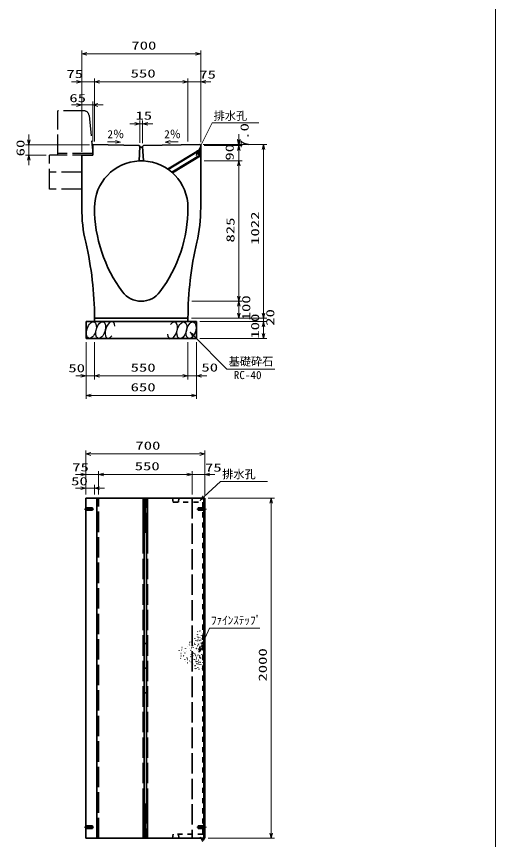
# Model space of a CAD drawing. Units: millimetres on the paper. Extents: x 15 to 1219, y 6 to 859.
# Drawn here: x 1077.7 to 1218.6, y 360.9 to 602.8 of the extents above; entities that cross this region are included whole.
import ezdxf
from ezdxf.enums import TextEntityAlignment as Align

# ---------------------------------------------------------------- set-up
doc = ezdxf.new("R2010")
doc.units = ezdxf.units.MM
for name, pattern in [('DASHED', [7.5, 6, -1.5]), ('USER1', [18.5, 12, -1.5, 3.5, -1.5]), ('USER2', [3, 1.5, -1.5])]:
    doc.linetypes.add(name, pattern=pattern)
for name, color, linetype, lineweight in [('D-BMK（構造物基準線）', 2, 'USER1', 18), ('D-STR-DIM（寸法）', 7, 'Continuous', 13), ('D-STR-HTXT(基礎砕石-旗)', 7, 'Continuous', 13), ('D-STR-HTXT（WS-旗）', 7, 'Continuous', 13), ('D-STR-HTXT（旗上げ）', 7, 'Continuous', 13), ('D-STR-STRF(グリ)', 7, 'Continuous', 25), ('D-STR-STRF(歩車)', 7, 'DASHED', 25), ('D-STR（構造物WS）', 1, 'Continuous', 35), ('D-STR（構造物）', 1, 'Continuous', 35)]:
    doc.layers.add(name, color=color, linetype=linetype, lineweight=lineweight)
doc.styles.add('ＭＳ ゴシック', font='')
doc.styles.get('ＭＳ ゴシック').set_extended_font_data('MS Gothic')

# ---------------------------------------------------------------- blocks, each defined once
blk = doc.blocks.new('_Open30')
at = {"color": 7, "linetype": 'Continuous', "lineweight": 13}
for p, q in [((-1, 0.2679), (0, 0)), ((0, 0), (-1, -0.2679)), ((0, 0), (-1, 0))]:
    blk.add_line(p, q, dxfattribs=at)

msp = doc.modelspace()

# ---------------------------------------------------------------- linework, layer by layer
at = {"layer": 'D-BMK（構造物基準線）'}
for p, q in [((1097.607, 458.049), (1100.456, 458.049)), ((1133.531, 458.049), (1130.681, 458.049)), ((1097.607, 364.549), (1100.456, 364.549)), ((1133.531, 364.549), (1130.681, 364.549))]:
    msp.add_line(p, q, dxfattribs=at)
at = {"layer": 'D-STR-DIM（寸法）', "color": 2}
msp.add_line((1218.617, 858.622), (1218.617, 15.008), dxfattribs=at)
at = {"layer": 'D-STR-DIM（寸法）'}
for p, q in [((1096.869, 584.631), (1096.869, 592.84)), ((1131.869, 584.631), (1131.869, 592.84)), ((1098.369, 591.84), (1130.369, 591.84)), ((1095.369, 583.631), (1093.869, 583.631)), ((1096.869, 563.099), (1096.869, 584.631)), ((1096.869, 583.631), (1100.619, 583.631)), ((1100.619, 566.174), (1100.619, 584.631)), ((1100.619, 566.084), (1100.619, 584.631)), ((1102.119, 583.631), (1103.619, 583.631)), ((1102.119, 583.631), (1126.619, 583.631)), ((1126.619, 583.631), (1125.119, 583.631)), ((1128.119, 566.174), (1128.119, 584.631)), ((1128.119, 566.094), (1128.119, 584.631)), ((1128.119, 583.631), (1131.869, 583.631)), ((1131.869, 565.911), (1131.869, 584.631)), ((1133.369, 583.631), (1134.869, 583.631)), ((1095.369, 576.821), (1093.869, 576.821)), ((1096.869, 563.099), (1096.869, 577.821)), ((1096.869, 576.821), (1100.119, 576.821)), ((1100.119, 566.099), (1100.119, 577.821)), ((1101.619, 576.821), (1103.119, 576.821)), ((1112.476, 571.25), (1110.976, 571.25)), ((1113.976, 565.657), (1113.976, 572.25)), ((1113.976, 571.25), (1114.768, 571.25)), ((1114.768, 565.641), (1114.768, 572.25)), ((1116.268, 571.25), (1117.768, 571.25)), ((1081.285, 566.599), (1081.285, 568.099)), ((1143.062, 566.744), (1143.062, 568.244)), ((1143.062, 566.411), (1143.062, 567.911)), ((1099.119, 565.099), (1080.285, 565.099)), ((1081.285, 562.099), (1081.285, 565.099)), ((1104.424, 566.011), (1106.785, 565.964)), ((1125.275, 565.993), (1122.914, 565.946)), ((1132.619, 565.244), (1144.062, 565.244)), ((1132.869, 564.911), (1144.062, 564.911)), ((1132.869, 564.911), (1144.062, 564.911)), ((1133.619, 565.244), (1151.322, 565.244)), ((1143.062, 565.244), (1143.062, 564.911)), ((1143.062, 560.394), (1143.062, 564.911)), ((1150.322, 515.643), (1150.322, 563.744)), ((1086.369, 562.099), (1080.285, 562.099)), ((1143.062, 563.411), (1143.062, 561.911)), ((1081.285, 560.599), (1081.285, 559.099)), ((1132.869, 560.394), (1144.062, 560.394)), ((1132.869, 560.394), (1144.062, 560.394)), ((1143.062, 520.644), (1143.062, 558.894)), ((1143.062, 558.894), (1143.062, 557.394)), ((1129.256, 519.144), (1144.062, 519.144)), ((1129.256, 519.144), (1144.062, 519.144)), ((1143.062, 515.643), (1143.062, 517.644)), ((1150.322, 515.643), (1150.322, 517.143)), ((1129.119, 514.143), (1151.322, 514.143)), ((1129.119, 514.143), (1144.062, 514.143)), ((1129.119, 514.143), (1151.322, 514.143)), ((1131.619, 513.143), (1151.322, 513.143)), ((1131.619, 513.143), (1151.322, 513.143)), ((1150.322, 513.143), (1150.322, 514.143)), ((1150.322, 509.643), (1150.322, 511.643)), ((1150.322, 511.643), (1150.322, 510.143)), ((1131.619, 508.143), (1151.322, 508.143)), ((1098.12, 507.143), (1098.12, 496.176)), ((1100.62, 507.143), (1100.62, 496.176)), ((1100.62, 507.143), (1100.62, 496.176)), ((1128.119, 507.143), (1128.119, 496.176)), ((1128.119, 507.143), (1128.119, 496.176)), ((1130.619, 507.143), (1130.619, 496.176)), ((1096.62, 497.176), (1095.12, 497.176)), ((1098.12, 497.176), (1100.62, 497.176)), ((1098.12, 496.176), (1098.12, 490.403)), ((1102.12, 497.176), (1103.62, 497.176)), ((1102.12, 497.176), (1126.619, 497.176)), ((1126.619, 497.176), (1125.119, 497.176)), ((1128.119, 497.176), (1130.619, 497.176)), ((1130.619, 496.176), (1130.619, 490.403)), ((1132.119, 497.176), (1133.619, 497.176)), ((1099.62, 491.403), (1129.119, 491.403)), ((1098.069, 469.196), (1098.069, 475.246)), ((1099.569, 474.246), (1131.569, 474.246)), ((1133.069, 469.196), (1133.069, 475.246)), ((1096.569, 468.196), (1095.069, 468.196)), ((1098.069, 462.299), (1098.069, 469.196)), ((1098.069, 468.196), (1101.819, 468.196)), ((1101.819, 462.299), (1101.819, 469.196)), ((1101.819, 462.299), (1101.819, 469.196)), ((1103.319, 468.196), (1104.819, 468.196)), ((1103.319, 468.196), (1127.819, 468.196)), ((1127.819, 468.196), (1126.319, 468.196)), ((1129.319, 462.299), (1129.319, 469.196)), ((1129.319, 462.299), (1129.319, 469.196)), ((1129.319, 468.196), (1133.069, 468.196)), ((1133.069, 462.269), (1133.069, 469.196)), ((1134.569, 468.196), (1136.069, 468.196)), ((1134.069, 461.299), (1153.572, 461.299)), ((1152.572, 362.799), (1152.572, 459.799)), ((1134.069, 361.299), (1153.572, 361.299))]:
    msp.add_line(p, q, dxfattribs=at)
at = {"layer": 'D-STR-HTXT(基礎砕石-旗)'}
msp.add_lwpolyline([(1153.663, 499.17), (1139.56, 499.17), (1129.837, 508.987)], dxfattribs=at)
at = {"layer": 'D-STR-HTXT（WS-旗）'}
for points in [[(1148.996, 571.554), (1135.208, 571.554), (1131.167, 563.343)], [(1151.523, 466.196), (1137.734, 466.196), (1132.776, 461.607)]]:
    msp.add_lwpolyline(points, dxfattribs=at)
at = {"layer": 'D-STR-HTXT（旗上げ）'}
for p, q in [((1098.069, 462.299), (1098.069, 465.183)), ((1100.569, 462.299), (1100.569, 465.183)), ((1096.569, 464.183), (1095.069, 464.183)), ((1100.569, 464.183), (1098.069, 464.183)), ((1102.069, 464.183), (1103.569, 464.183))]:
    msp.add_line(p, q, dxfattribs=at)
msp.add_lwpolyline([(1149.241, 423.087), (1134.411, 423.087), (1131.912, 417.337)], dxfattribs=at)
at = {"layer": 'D-STR-STRF(グリ)'}
for centre, major_axis in [((1099.714, 510.667), (0.79, 2.421)), ((1102.436, 510.667), (0.79, 2.421)), ((1126.323, 510.586), (-0.771, -2.427)), ((1129.045, 510.607), (-0.771, -2.427))]:
    msp.add_ellipse(centre, major_axis=major_axis, ratio=0.5139, dxfattribs=at)
for centre, major_axis in [((1105.176, 510.667), (0.79, 2.421)), ((1123.583, 510.564), (-0.771, -2.427))]:
    msp.add_ellipse(centre, major_axis=major_axis, ratio=0.5139, start_param=5.3575563, end_param=10.3750652, dxfattribs=at)
at = {"layer": 'D-STR-STRF(歩車)'}
for p, q in [((1089.869, 562.099), (1089.869, 575.099)), ((1097.512, 575.099), (1089.869, 575.099)), ((1099.004, 573.748), (1100.119, 562.599)), ((1087.369, 552.099), (1087.369, 562.099)), ((1100.119, 562.099), (1087.369, 562.099)), ((1100.119, 562.599), (1089.869, 562.599)), ((1096.869, 552.079), (1096.869, 562.079)), ((1096.869, 557.079), (1087.369, 557.099)), ((1096.869, 552.079), (1087.369, 552.099))]:
    msp.add_line(p, q, dxfattribs=at)
msp.add_arc((1097.512, 573.599), 1.5, 5.71077, 89.99998, dxfattribs=at)
at = {"layer": 'D-STR（構造物WS）'}
for p, q in [((1122.139, 557.988), (1131.711, 563.732)), ((1131.794, 563.649), (1131.547, 563.896)), ((1122.274, 557.894), (1131.294, 563.306)), ((1131.794, 562.149), (1123.332, 557.071)), ((1131.794, 561.857), (1123.529, 556.898)), ((1131.794, 563.649), (1131.294, 563.349)), ((1131.294, 563.349), (1131.294, 562.149)), ((1131.294, 562.149), (1131.794, 562.149)), ((1131.794, 561.849), (1131.491, 561.674)), ((1131.794, 563.649), (1131.794, 561.849))]:
    msp.add_line(p, q, dxfattribs=at)
at = {"layer": 'D-STR（構造物WS）', "linetype": 'USER2'}
for p, q in [((1123.72, 460.099), (1123.562, 461.299)), ((1123.72, 460.099), (1132.494, 460.099)), ((1125.322, 460.099), (1125.469, 461.299)), ((1132.494, 460.099), (1132.494, 362.499)), ((1123.72, 362.499), (1123.562, 361.299)), ((1132.494, 362.499), (1123.72, 362.499)), ((1125.469, 361.299), (1125.322, 362.499))]:
    msp.add_line(p, q, dxfattribs=at)
at = {"layer": 'D-STR（構造物）'}
for p, q in [((1100.119, 565.184), (1113.744, 564.911)), ((1100.119, 565.184), (1100.119, 562.099)), ((1113.744, 560.38), (1113.977, 564.646)), ((1113.977, 564.657), (1113.745, 564.911)), ((1114.222, 564.407), (1114.367, 564.407)), ((1114.512, 564.407), (1114.367, 564.407)), ((1114.762, 564.657), (1114.994, 564.911)), ((1114.763, 564.658), (1114.994, 560.38)), ((1114.994, 564.911), (1131.619, 565.244)), ((1131.869, 564.999), (1131.619, 565.244)), ((1131.869, 564.999), (1131.869, 546.644)), ((1100.119, 562.099), (1096.869, 562.099)), ((1096.869, 562.079), (1096.869, 546.611)), ((1098.12, 513.143), (1130.619, 513.143)), ((1098.12, 508.143), (1098.12, 513.143)), ((1100.62, 514.143), (1128.119, 514.144)), ((1100.62, 513.143), (1100.62, 514.144)), ((1128.119, 513.143), (1128.119, 514.144)), ((1130.619, 508.143), (1130.619, 513.143)), ((1098.12, 508.143), (1130.619, 508.143)), ((1098.069, 361.299), (1098.069, 461.299)), ((1098.069, 461.299), (1133.069, 461.299)), ((1101.319, 361.299), (1101.319, 461.299)), ((1114.944, 450.951), (1114.944, 461.299)), ((1114.944, 450.951), (1114.944, 461.299)), ((1115.444, 461.299), (1115.569, 451.326)), ((1115.694, 461.299), (1115.569, 451.326)), ((1116.194, 450.951), (1116.194, 461.299)), ((1132.819, 461.299), (1132.819, 361.299)), ((1133.069, 461.299), (1133.069, 361.299)), ((1115.194, 450.951), (1115.194, 371.648)), ((1115.944, 450.951), (1115.944, 371.648)), ((1130.837, 421.176), (1130.89, 421.123)), ((1130.89, 421.123), (1130.943, 421.176)), ((1130.951, 422.031), (1131.023, 422.012)), ((1131.576, 422.206), (1131.634, 422.255)), ((1131.634, 422.255), (1131.682, 422.197)), ((1132.152, 421.7), (1132.227, 421.7)), ((1132.499, 421.315), (1132.552, 421.368)), ((1132.552, 421.368), (1132.605, 421.315)), ((1116.194, 418.558), (1114.944, 418.558)), ((1128.637, 418.786), (1128.584, 418.839)), ((1128.637, 418.786), (1128.69, 418.839)), ((1129.053, 418.963), (1129.016, 419.028)), ((1130.018, 418.583), (1129.961, 418.535)), ((1130.183, 420.04), (1130.176, 420.115)), ((1130.471, 419.442), (1130.4, 419.468)), ((1130.93, 420.454), (1130.865, 420.416)), ((1130.883, 419.326), (1130.915, 419.258)), ((1131.1, 419.631), (1131.039, 419.588)), ((1131.1, 419.631), (1131.143, 419.57)), ((1131.317, 420.304), (1131.243, 420.317)), ((1131.534, 419.454), (1131.595, 419.497)), ((1131.642, 419.027), (1131.568, 419.034)), ((1131.595, 419.497), (1131.638, 419.436)), ((1131.656, 420.233), (1131.681, 420.303)), ((1131.864, 419.557), (1131.932, 419.589)), ((1131.986, 418.611), (1131.938, 418.668)), ((1132.097, 418.553), (1132.036, 418.51)), ((1132.135, 420.768), (1132.063, 420.748)), ((1132.14, 418.492), (1132.097, 418.553)), ((1132.116, 420.84), (1132.135, 420.768)), ((1132.253, 419.93), (1132.266, 420.004)), ((1132.266, 420.004), (1132.339, 419.991)), ((1132.38, 418.879), (1132.417, 418.944)), ((1132.417, 418.944), (1132.482, 418.906)), ((1132.447, 420.13), (1132.509, 420.173)), ((1132.509, 420.173), (1132.552, 420.112)), ((1125.572, 416.459), (1125.552, 416.386)), ((1126.255, 416.682), (1126.197, 416.634)), ((1126.303, 416.625), (1126.255, 416.682)), ((1126.412, 417.372), (1126.337, 417.378)), ((1126.848, 416.128), (1126.773, 416.128)), ((1127.377, 417.081), (1127.383, 417.156)), ((1127.595, 416.045), (1127.627, 416.113)), ((1127.855, 417.696), (1127.93, 417.702)), ((1128.165, 418.203), (1128.184, 418.275)), ((1128.613, 418.079), (1128.677, 418.116)), ((1128.631, 416.989), (1128.663, 416.921)), ((1128.906, 416.491), (1128.963, 416.54)), ((1128.963, 416.54), (1129.012, 416.482)), ((1129.12, 417.229), (1129.046, 417.236)), ((1129.429, 417.965), (1129.403, 417.895)), ((1129.68, 417.251), (1129.612, 417.219)), ((1129.68, 417.251), (1129.648, 417.319)), ((1130.203, 418.247), (1130.265, 418.204)), ((1130.265, 418.204), (1130.222, 418.143)), ((1130.368, 417.145), (1130.319, 417.203)), ((1130.62, 417.106), (1130.555, 417.069)), ((1130.582, 417.171), (1130.62, 417.106)), ((1130.846, 417.847), (1130.921, 417.84)), ((1131.06, 416.499), (1131.023, 416.434)), ((1131.211, 418.218), (1131.286, 418.218)), ((1131.23, 418.388), (1131.217, 418.462)), ((1131.224, 416.88), (1131.296, 416.9)), ((1131.296, 416.9), (1131.277, 416.972)), ((1131.455, 417.696), (1131.382, 417.677)), ((1131.483, 416.143), (1131.47, 416.069)), ((1131.617, 417.659), (1131.678, 417.616)), ((1131.678, 417.616), (1131.635, 417.554)), ((1131.738, 416.333), (1131.676, 416.29)), ((1131.738, 416.333), (1131.781, 416.271)), ((1132.298, 417.703), (1132.372, 417.716)), ((1132.389, 418.501), (1132.315, 418.514)), ((1132.428, 416.648), (1132.354, 416.635)), ((1132.372, 417.716), (1132.385, 417.642)), ((1132.376, 418.427), (1132.389, 418.501)), ((1132.441, 416.574), (1132.428, 416.648)), ((1132.67, 416.478), (1132.609, 416.521)), ((1132.627, 416.416), (1132.67, 416.478)), ((1125.989, 414.227), (1125.969, 414.154)), ((1126.024, 415.583), (1126.099, 415.583)), ((1126.128, 414.865), (1126.071, 414.817)), ((1126.793, 414.877), (1126.858, 414.914)), ((1126.858, 414.914), (1126.82, 414.979)), ((1127.227, 415.743), (1127.174, 415.796)), ((1127.234, 413.917), (1127.208, 413.847)), ((1127.688, 414.381), (1127.668, 414.454)), ((1127.872, 414.294), (1127.807, 414.256)), ((1127.872, 414.294), (1127.909, 414.229)), ((1127.996, 413.825), (1128.049, 413.878)), ((1128.733, 415.44), (1128.733, 415.365)), ((1128.808, 415.44), (1128.733, 415.44)), ((1128.869, 414.67), (1128.94, 414.644)), ((1129.201, 415.313), (1129.181, 415.385)), ((1129.481, 415.985), (1129.556, 415.985)), ((1129.583, 414.92), (1129.515, 414.889)), ((1129.556, 415.985), (1129.556, 415.91)), ((1129.615, 414.852), (1129.583, 414.92)), ((1129.882, 415.654), (1129.829, 415.601)), ((1129.914, 413.903), (1129.846, 413.872)), ((1129.946, 413.835), (1129.914, 413.903)), ((1130.161, 415.418), (1130.103, 415.37)), ((1130.161, 415.418), (1130.209, 415.361)), ((1130.192, 413.801), (1130.166, 413.731)), ((1130.346, 415.083), (1130.407, 415.04)), ((1130.407, 415.04), (1130.364, 414.978)), ((1130.686, 414.004), (1130.614, 413.984)), ((1130.741, 414.452), (1130.666, 414.452)), ((1130.667, 414.076), (1130.686, 414.004)), ((1131.063, 414.675), (1130.989, 414.682)), ((1131.051, 415.09), (1131.108, 415.138)), ((1131.108, 415.138), (1131.06, 415.195)), ((1131.597, 414.531), (1131.525, 414.512)), ((1131.617, 414.905), (1131.545, 414.924)), ((1131.616, 414.459), (1131.597, 414.531)), ((1131.598, 414.832), (1131.617, 414.905)), ((1131.783, 414.174), (1131.841, 414.222)), ((1131.841, 414.222), (1131.793, 414.279)), ((1132.178, 415.345), (1132.24, 415.388)), ((1132.24, 415.388), (1132.283, 415.327)), ((1132.531, 415.336), (1132.518, 415.262)), ((1132.537, 414.139), (1132.53, 414.065)), ((1115.194, 411.299), (1115.944, 411.299)), ((1127.453, 413.271), (1127.485, 413.203)), ((1127.976, 412.846), (1128.033, 412.894)), ((1128.033, 412.894), (1128.082, 412.837)), ((1128.612, 413.333), (1128.632, 413.405)), ((1129.132, 413.171), (1129.139, 413.096)), ((1129.658, 412.799), (1129.658, 412.724)), ((1129.774, 412.506), (1129.721, 412.453)), ((1130.203, 411.975), (1130.128, 411.975)), ((1130.203, 412.05), (1130.203, 411.975)), ((1130.534, 413.251), (1130.462, 413.271)), ((1130.515, 413.179), (1130.534, 413.251)), ((1130.757, 412.568), (1130.7, 412.52)), ((1130.757, 412.568), (1130.709, 412.626)), ((1130.847, 412.493), (1130.847, 412.568)), ((1130.955, 413.303), (1130.902, 413.356)), ((1130.902, 413.25), (1130.955, 413.303)), ((1131.008, 411.472), (1131.061, 411.419)), ((1131.271, 412.85), (1131.203, 412.882)), ((1131.211, 413.629), (1131.286, 413.629)), ((1131.379, 412.492), (1131.453, 412.486)), ((1131.453, 412.486), (1131.447, 412.411)), ((1131.724, 413.021), (1131.651, 413.04)), ((1131.724, 413.021), (1131.704, 412.948)), ((1131.947, 412.338), (1131.89, 412.29)), ((1131.899, 412.395), (1131.947, 412.338)), ((1132.308, 413.019), (1132.314, 413.093)), ((1132.504, 412.866), (1132.456, 412.923)), ((1132.636, 412.181), (1132.643, 412.255)), ((1130.188, 411.196), (1130.156, 411.128)), ((1130.553, 411.213), (1130.5, 411.266)), ((1130.5, 411.16), (1130.553, 411.213)), ((1131.309, 410.997), (1131.377, 410.966)), ((1131.377, 410.966), (1131.346, 410.898)), ((1132.414, 411.135), (1132.42, 411.209)), ((1132.553, 410.934), (1132.61, 410.982)), ((1132.61, 410.982), (1132.562, 411.039)), ((1114.944, 404.04), (1116.194, 404.04)), ((1114.944, 371.648), (1114.944, 361.299)), ((1115.444, 361.299), (1115.569, 371.273)), ((1115.444, 361.299), (1115.569, 371.273)), ((1115.694, 361.299), (1115.569, 371.273)), ((1115.694, 361.299), (1115.569, 371.273)), ((1116.194, 371.648), (1116.194, 361.299)), ((1133.069, 361.299), (1098.069, 361.299))]:
    msp.add_line(p, q, dxfattribs=at)
at = {"layer": 'D-STR（構造物）', "linetype": 'DASHED'}
for p, q in [((1101.819, 361.299), (1101.819, 461.299)), ((1115.194, 450.951), (1115.194, 461.299)), ((1115.944, 450.951), (1115.944, 461.299)), ((1129.319, 461.299), (1129.319, 361.299)), ((1098.069, 458.399), (1100.069, 458.399)), ((1098.069, 457.699), (1100.069, 457.699)), ((1100.069, 457.699), (1100.069, 458.399)), ((1131.069, 457.699), (1131.069, 458.399)), ((1133.069, 458.399), (1131.069, 458.399)), ((1133.069, 457.699), (1131.069, 457.699)), ((1114.944, 450.951), (1114.944, 371.648)), ((1116.194, 450.951), (1116.194, 371.648)), ((1115.194, 371.648), (1115.194, 361.299)), ((1115.944, 371.648), (1115.944, 361.299)), ((1098.069, 364.899), (1100.069, 364.899)), ((1098.069, 364.199), (1100.069, 364.199)), ((1100.069, 364.899), (1100.069, 364.199)), ((1133.069, 364.899), (1131.069, 364.899)), ((1131.069, 364.899), (1131.069, 364.199)), ((1133.069, 364.199), (1131.069, 364.199))]:
    msp.add_line(p, q, dxfattribs=at)
at = {"layer": 'D-STR（構造物）'}
for centre, radius, start, end in [((1114.222, 564.657), 0.25, 180, 270), ((1114.512, 564.657), 0.25, 270, 0), ((1114.369, 546.644), 13.75, 92.60498, 179.99998), ((1114.369, 546.643), 13.75, 0.00066, 87.39321), ((1141.869, 546.644), 45, 180, 193.07082), ((1141.869, 546.644), 41.25, 180, 216.87), ((1086.869, 546.644), 41.25, 323.12999, 0), ((1086.869, 546.644), 45, 346.92918, 0), ((1000.87, 513.908), 99.75, 0.13536, 13.0708), ((1227.869, 513.908), 99.75, 166.92918, 179.86464), ((1114.369, 526.019), 6.875, 216.86998, 323.12997), ((1115.569, 450.951), 0.375, 0, 180), ((1115.569, 371.648), 0.375, 180, 0)]:
    msp.add_arc(centre, radius, start, end, dxfattribs=at)
at = {"layer": 'D-STR（構造物）', "linetype": 'DASHED'}
for centre, radius, start, end in [((1114.372, 546.576), 13.818, 87.41724, 92.60177), ((1115.569, 450.951), 0.625, 0, 180), ((1115.569, 371.648), 0.625, 180, 0)]:
    msp.add_arc(centre, radius, start, end, dxfattribs=at)

# ---------------------------------------------------------------- block references
at = {"layer": 'D-STR-DIM（寸法）', "xscale": 1.5, "yscale": 1.5}
for p, rotation in [((1096.869, 591.84), 180), ((1100.619, 583.631), 180), ((1100.619, 583.631), 180), ((1131.869, 583.631), 180), ((1100.119, 576.821), 180), ((1114.768, 571.25), 180), ((1081.285, 565.099), 270), ((1108.285, 565.934), 358.85424), ((1121.414, 565.916), 181.14576), ((1143.062, 565.244), 270), ((1143.062, 564.911), 270), ((1143.062, 564.911), 90), ((1150.322, 565.244), 90), ((1081.285, 562.099), 90), ((1143.062, 560.394), 90), ((1143.062, 560.394), 90), ((1143.062, 519.144), 270), ((1143.062, 519.144), 90), ((1143.062, 514.143), 270), ((1150.322, 514.143), 270), ((1150.322, 514.143), 270), ((1150.322, 513.143), 90), ((1150.322, 513.143), 90), ((1150.322, 508.143), 270), ((1100.62, 497.176), 180), ((1100.62, 497.176), 180), ((1130.619, 497.176), 180), ((1098.12, 491.403), 180), ((1098.069, 474.246), 180), ((1101.819, 468.196), 180), ((1101.819, 468.196), 180), ((1133.069, 468.196), 180), ((1152.572, 461.299), 90), ((1152.572, 361.299), 270)]:
    msp.add_blockref('_Open30', p, dxfattribs=dict(at, rotation=rotation))
for p in [(1131.869, 591.84), (1096.869, 583.631), (1128.119, 583.631), (1128.119, 583.631), (1096.869, 576.821), (1113.976, 571.25), (1098.12, 497.176), (1128.119, 497.176), (1128.119, 497.176), (1130.619, 491.403), (1133.069, 474.246), (1098.069, 468.196), (1129.319, 468.196), (1129.319, 468.196)]:
    msp.add_blockref('_Open30', p, dxfattribs=at)
at = {"layer": 'D-STR-HTXT(基礎砕石-旗)', "xscale": 1.5, "yscale": 1.5, "rotation": 134.72505}
msp.add_blockref('_Open30', (1128.781, 510.053), dxfattribs=at)
at = {"layer": 'D-STR-HTXT（WS-旗）', "xscale": 1.5, "yscale": 1.5}
for p, rotation in [((1130.505, 561.997), 243.798), ((1131.676, 460.588), 222.78711), ((1131.676, 361.641), 132.37661)]:
    msp.add_blockref('_Open30', p, dxfattribs=dict(at, rotation=rotation))
at = {"layer": 'D-STR-HTXT（旗上げ）', "xscale": 1.5, "yscale": 1.5}
msp.add_blockref('_Open30', (1098.069, 464.183), dxfattribs=at)
for p, rotation in [((1100.569, 464.183), 180), ((1131.314, 415.961), 246.50838)]:
    msp.add_blockref('_Open30', p, dxfattribs=dict(at, rotation=rotation))

# ---------------------------------------------------------------- texts
at = {"layer": 'D-STR-DIM（寸法）', "style": 'ＭＳ ゴシック', "width": 1.5}
for s, p in [('700', (1111.453, 592.377)), ('75', (1092.35, 584.025)), ('550', (1111.244, 584.168)), ('75', (1131.434, 583.854)), ('65', (1093.214, 576.924)), ('15', (1112.659, 571.788)), ('550', (1111.244, 497.714)), ('50', (1132.071, 497.751)), ('50', (1092.922, 497.543)), ('650', (1111.244, 491.94)), ('700', (1112.652, 474.784)), ('550', (1112.444, 468.733)), ('75', (1094.049, 468.414)), ('75', (1133.133, 468.32))]:
    msp.add_text(s, height=2.405, dxfattribs=at).set_placement(p, align=Align.BOTTOM_LEFT)
for s, p in [('7.0', (1146.675, 564.142)), ('60', (1080.748, 561.724)), ('90', (1142.296, 560.469)), ('1022', (1149.785, 535.697)), ('825', (1142.524, 536.389)), ('100', (1147.17, 513.515)), ('20', (1154.236, 511.925)), ('100', (1149.785, 508.143)), ('2000', (1152.035, 407.341))]:
    msp.add_text(s, height=2.405, rotation=90, dxfattribs=at).set_placement(p, align=Align.BOTTOM_LEFT)
at = {"layer": 'D-STR-DIM（寸法）', "style": 'ＭＳ ゴシック'}
for rotation, p in [(0.01, (1104.431, 566.309)), (359.99, (1121.131, 566.305))]:
    msp.add_text('2％', height=2.405, rotation=rotation, dxfattribs=at).set_placement(p, align=Align.BOTTOM_LEFT)
at = {"layer": 'D-STR-HTXT(基礎砕石-旗)', "style": 'ＭＳ ゴシック'}
for s, p in [('基礎砕石', (1140.095, 499.505)), ('RC-40', (1141.583, 495.52))]:
    msp.add_text(s, height=2.405, dxfattribs=at).set_placement(p, align=Align.BOTTOM_LEFT)
at = {"layer": 'D-STR-HTXT（WS-旗）', "style": 'ＭＳ ゴシック'}
for p in [(1135.688, 571.706), (1138.215, 466.347)]:
    msp.add_text('排水孔', height=2.405, dxfattribs=at).set_placement(p, align=Align.BOTTOM_LEFT)
at = {"layer": 'D-STR-HTXT（旗上げ）', "style": 'ＭＳ ゴシック', "width": 1.5}
msp.add_text('50', height=2.405, dxfattribs=at).set_placement((1093.736, 464.317), align=Align.BOTTOM_LEFT)
at = {"layer": 'D-STR-HTXT（旗上げ）', "style": 'ＭＳ ゴシック'}
msp.add_text('ﾌｧｲﾝｽﾃｯﾌﾟ', height=2.405, dxfattribs=at).set_placement((1134.891, 423.411), align=Align.BOTTOM_LEFT)

doc.saveas('drawing.dxf')
